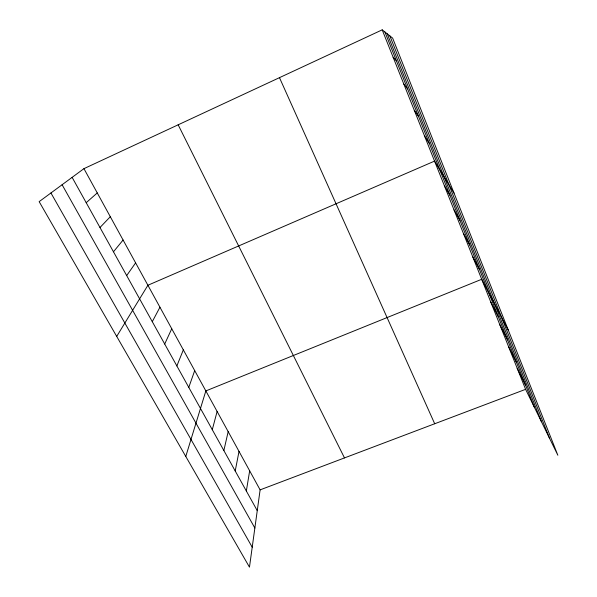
<?xml version="1.0" encoding="UTF-8"?>
<svg xmlns="http://www.w3.org/2000/svg" width="597" height="597" viewBox="0 0 597 597"><rect width="100%" height="100%" fill="white"/><g stroke="black" fill="none" stroke-linecap="round" stroke-linejoin="round"><path stroke-width="0.9" d="M83.946 168.653L260.113 489.868L249.471 567.15L39.156 201.644L83.946 168.653L382.199 29.85L392.639 38.111L557.844 455.235L525.599 389.334L382.199 29.85M246.337 490.995L249.665 470.817M235.211 470.966L239.016 451.407M223.86 450.534L228.173 431.631M212.286 429.698L217.114 411.467M185.779 456.459L205.846 390.923L481.697 279.284L508.241 329.999M188.786 387.393L194.697 370.588M176.861 365.924L183.331 349.872M164.697 344.021L171.749 328.753M152.28 321.671L159.944 307.224M116.706 336.409L147.899 285.262L434.556 161.108L454.033 193.122M126.676 275.568L135.623 262.874M113.467 251.792L123.094 240.024M99.983 227.509L110.311 216.718M86.199 202.704L97.266 192.928M260.113 489.868L525.599 389.334M393.124 57.252L396.386 60.782M403.818 84.058L407.579 88.901M414.288 110.288L418.527 116.385M424.527 135.967L429.228 143.258M444.377 185.719L449.929 195.256M50.932 192.973L252.218 547.195M453.996 209.831L459.944 220.412M62.103 184.742L254.859 528.032M72.125 177.361L257.247 510.644M463.414 233.457L469.749 245.039M472.652 256.598L479.346 269.143M490.831 302.186L498.219 316.552M499.786 324.634L507.502 339.857M508.562 346.626L516.592 362.685M178.16 124.803L344.491 457.914M517.166 368.192L525.487 385.035M279.478 77.655L434.698 423.751M384.931 32.007L534.211 406.93M389.871 35.917L549.464 438.108M387.259 33.85L541.449 421.728"/></g></svg>
